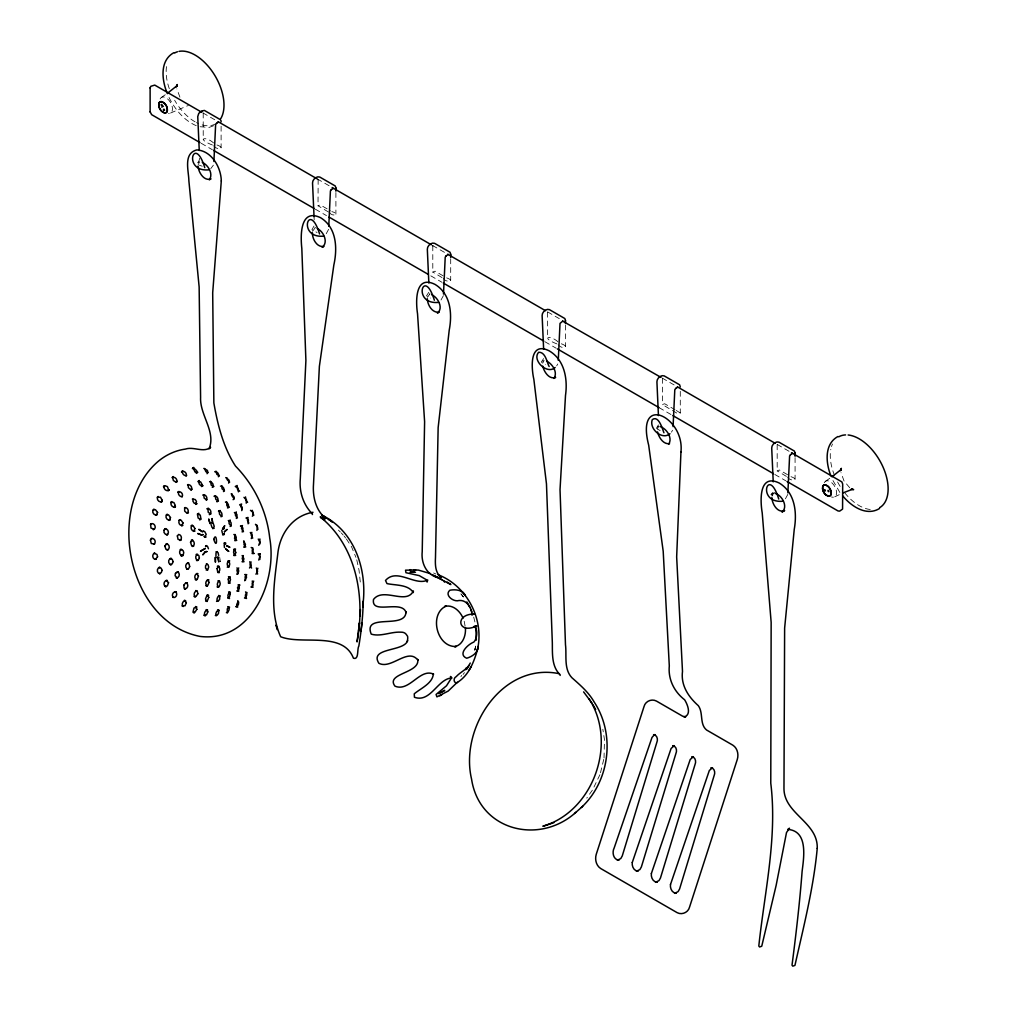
<?xml version="1.0" encoding="UTF-8"?>
<svg xmlns="http://www.w3.org/2000/svg" width="1017" height="1017" viewBox="0 0 1017 1017"><rect width="100%" height="100%" fill="white"/><g stroke="black" fill="none" stroke-linecap="round" stroke-linejoin="round"><path stroke-width="0.75" stroke-dasharray="5 3.75" d="M212.413 145.011C195.302 138.414 206.324 135.477 214.485 143.817M213.697 145.762C217.536 151.228 226.829 147.935 215.769 144.567M328.491 212.032L318.016 205.739L320.279 204.9L330.563 210.837M329.775 212.769C332.406 217.231 340.682 213.964 331.847 211.587M442.001 277.565L432.797 272.022L435.073 271.183L445.357 277.12M443.285 278.302C445.484 283.082 456.302 281.251 446.641 277.857M556.795 343.848C539.684 337.237 550.706 334.301 558.854 342.653M558.079 344.585C561.905 350.051 571.211 346.759 560.151 343.39M676.229 410.41L680.284 412.991L678.008 413.83L662.385 404.575L664.66 403.736L674.932 409.66M786.383 476.388L777.179 470.846L779.454 470.007L789.726 475.943M787.667 477.138C789.866 481.905 800.671 480.075 791.01 476.681M604.022 757.983L604.479 739.613L602.852 729.291M199.485 158.321C199.332 164.322 192.76 163 202.256 166.229M603.755 759.394L600.335 773.34M475.498 646.837L474.799 650.105L475.371 647.435M474.799 650.105L475.651 646.087M328.618 229.321L325.567 234.914M443.412 295.604L440.361 301.197M787.794 494.427L784.743 500.021M657.376 429.06L658.8 426.085L657.071 427.191L658.965 426.479M542.671 363.272L544.12 360.336L542.392 361.416L544.273 360.692M198.175 164.665L199.726 161.678L197.997 162.695L199.917 161.957M772.005 496.207L773.645 493.105M427.458 297.333L430.051 293.735L428.322 294.688L429.377 294.434M314.011 226.054L311.939 229.689L317.05 232.512M428.805 292.324L426.517 295.794L430.585 298.057M543.599 358.594L541.311 362.065L545.379 364.34M658.393 424.877L656.308 428.526M312.55 231.304L315.346 227.554L313.63 228.431L314.736 228.151M599.916 774.712L593.076 788.9M772.78 492.47L770.899 494.618L774.967 496.881M213.367 165.174L210.773 168.644M556.668 365.878L557.748 363.997M671.462 432.161L672.542 430.28M460.892 676.661L461.718 675.39M592.39 790.145L586.745 798.129M463.053 674.462L464.477 672.618M460.892 593.814L463.498 597.004L460.866 593.826L463.015 596.394M161.525 97.327L165.288 94.734M825.651 481.143L830.66 477.685M774.56 492.571L771.916 494.097L773.912 493.321M170.589 113.027L188.374 105.437M834.715 496.843L840.22 494.224M213.532 125.765L209.082 127.417L199.027 126.655M433.598 572.978L435.975 574.046M196.256 125.688C183.047 120.031 173.767 107.827 167.894 95.077M202.879 112.887L216.634 120.832M317.202 178.89L331.008 186.836M432.543 245.478L445.802 253.119M547.566 311.876L559.312 318.652M662.207 378.082L675.39 385.659M777.153 444.416L791.29 452.578M201.163 143.257L212.324 149.702M315.308 209.159L326.47 215.604M430.814 275.849L441.988 282.294M544.959 341.75L556.134 348.195M659.105 407.652L671.652 414.898M774.789 474.443L785.798 480.799M657.668 429.161L660.173 430.611M849.716 487.766L844.046 480.977L841.008 472.676M338.419 530.124L340.377 532.031M662.537 378.248L662.385 378.68M432.95 245.694L432.797 246.127M318.156 179.424L318.016 205.917M341.356 532.984L343.225 535.095M344.166 536.15L345.627 538.018M346.365 538.959L351.577 546.841L355.937 557.367M839.851 492.457L832.02 478.893M179.92 97.174L176.882 88.873M464.184 621.234L465.405 627.769M473.706 617.103L475.295 623.523M356.764 559.82L359.039 570.27L360.679 585.665M318.003 179.526L318.016 179.856M219.647 557.036L220.435 561.676L219.914 558.575M314.05 216.748L314.189 219.875M662.385 378.349L662.385 404.753M432.797 245.796L432.797 272.2M203.209 113.014L203.222 139.647M795.078 457.612L795.078 479.261M777.179 444.772L777.179 471.024M680.284 391.342L680.284 412.991M565.49 325.071L565.49 346.708M547.591 312.232L547.591 338.47M450.696 258.788L450.696 280.438M335.902 192.518L335.902 214.155M221.109 126.235L221.109 147.885M870.26 509.492A40.909 23.62 60 0 1 845.063 493.22M840.118 486.329A40.909 23.62 60 0 1 837.449 481.702M834.537 475.46A40.909 23.62 60 0 1 830.825 449.349M831.512 446.565A40.909 23.62 60 0 1 832.478 444.022M824.266 482.732A9.064 5.238 60 0 1 835.135 487.156A9.064 5.238 60 0 1 831.436 496.97M215.528 123.858A40.909 23.62 60 0 1 196.484 122.612M195.073 121.837A40.909 23.62 60 0 1 174.619 100.238M169.305 88.708A40.909 23.62 60 0 1 166.699 65.533M160.139 98.929A9.064 5.238 60 0 1 170.589 102.564A9.064 5.238 60 0 1 168.517 113.434"/><path stroke-width="1.5" d="M199.942 142.558L151.66 114.679L150.122 111.845M150.122 87.983L150.783 86.318L154.749 85.097L201.684 112.201M221.109 121.824L221.02 120.642M335.902 188.094L335.241 185.971L319.821 177.072C316.643 175.738 312.308 179.653 312.537 183.022L314.05 216.748M450.696 254.364L450.035 252.254L434.615 243.343C431.437 242.008 427.102 245.923 427.331 249.305L428.843 283.031M565.49 320.647L564.829 318.524L549.409 309.626C546.231 308.291 541.896 312.206 542.125 315.575L543.637 349.301M680.284 386.918L679.623 384.795L664.203 375.896C661.025 374.561 656.69 378.477 656.918 381.858L658.431 415.584M795.078 453.188L794.417 451.078L778.997 442.179C775.818 440.831 771.483 444.747 771.712 448.128L773.225 481.855M363.056 606.933L363.171 601.25C363.031 616.238 361.251 631.15 358.874 645.935C356.878 649.024 359.179 660.198 353.446 658.241C342.882 630.807 301.68 645.312 280.654 636.731C269.073 611.192 274.565 580.567 277.819 553.528C279.891 533.658 292.731 515.657 313.007 512.276M221.77 530.378L222.38 533.175M218.655 555.396L218.058 552.701L216.074 551.659M476.337 640.138L475.829 626.815M363.171 602.636C366.908 568.49 354.247 530.849 321.842 515.098L324.118 516.56L321.842 515.098M215.973 471.202L216.812 474.291L219.38 475.931M213.901 161.5L215.629 124.595L216.634 123.248M328.771 226.232L330.423 190.865L331.428 189.531M360.488 609.564L360.082 616.315M443.488 294.053L445.217 257.148L446.221 255.801M558.282 360.323L560.011 323.419L562.821 321.041M673.076 426.606L674.805 389.689L675.809 388.354M787.87 492.876L789.599 455.972L790.603 454.624M256.869 525.064L257.898 529.412M232.041 493.931L232.168 496.093L234.177 498.737M215.197 496.169L215.858 499.474L218.426 500.949L216.761 501.699L217.485 501.317C218.986 499.334 217.193 495.864 214.74 495.889L214.028 496.258M358.556 631.036L359.497 622.773L357.043 641.918C365.37 597.551 356.929 546.638 320.241 516.916L322.758 518.581L320.571 517.119L321.779 517.945M360.984 631.328L361.925 622.989M252.229 510.305L253.767 515.339M407.614 640.532C406.393 644.308 408.999 636.35 406.914 635.333C405.452 632.943 403.749 632.104 400.723 632.167C390.96 631.595 380.536 637.036 371.23 634.125C362.484 612.361 405.91 629.93 405.961 611.802L406.139 612.666C401.969 599.064 370.938 615.476 373.506 599.458C383.218 586.733 406.393 605.42 413.385 590.928L413.283 592.555C408.262 584.305 395.473 585.474 386.968 583.593L385.519 580.453C397.037 567.499 415.203 586.491 427.725 580.033L427.102 582.055L426.492 579.804L419.233 575.609L405.961 572.711L405.529 570.168L418.267 570.054L430.572 573.664M822.677 486.52L822.677 489.724A6.242 3.61 60 0 0 825.435 494.542M312.372 514.551L312.461 513.992C303.295 504.852 299.062 491.707 300.295 478.778L305.901 360.476L301.82 248.402C300.396 235.83 299.964 207.837 320.558 217.689C336.792 227.579 337.517 248.39 333.843 265.017L319.376 366.374L313.49 484.486C312.575 496.881 315.779 510.445 325.86 518.543L323.037 515.95M560.125 675.415L560.227 674.843C551.494 666.656 552.485 653.702 552.333 642.769L546.472 483.876L533.836 379.239C531.243 367.722 529.323 340.835 549.231 350.865C564.677 359.954 567.804 379.112 565.503 395.46L560.024 489.635L565.477 644.689C566.85 655.533 563.571 668.919 571.897 677.716C580.122 685.013 588.64 692.285 594.157 701.984C615.539 734.388 609.819 781.12 581.368 807.485M203.692 494.974L204.239 498.266L206.934 499.817M470.235 663.033C467.528 669.415 460.612 671.716 456.264 676.572C451.904 678.771 454.891 685.827 458.845 681.466C469.066 674.335 473.808 662.118 477.215 650.588C484.829 620.167 467.375 585.995 438.073 574.719M221.693 485.732L222.087 488.885L224.503 490.855M477.215 650.588L478.041 646.507C478.13 652.863 472.066 656.639 466.701 658.241C457.205 654.274 468.138 644.168 473.808 642.096C477.342 638.854 478.219 627.667 473.719 626.586L476.846 626.078L474.494 626.459M247.576 518.034L247.385 520.145L248.847 523.132M193.077 499.029L192.925 501.203L194.209 503.25L197.082 503.657L195.671 504.381L196.472 501.47L195.239 499.525L192.366 499.118M245.555 496.919L245.707 499.957L247.601 502.385M176.704 86.267L177.238 84.538L176.233 86.928L176.983 85.733L167.792 93.005M840.83 470.07L841.364 468.341L840.36 470.731L841.11 469.536L831.919 476.82M465.773 669.733L465.761 668.271M188.145 484.486L188.387 487.651L190.141 489.241L192.099 489.253L190.764 490.143L191.425 489.52C192.658 487.219 190.065 483.901 187.535 484.842M444.416 582.08L444.315 581.33M186.086 476.058C187.395 473.706 184.624 470.642 182.145 471.405L181.458 471.977L182.653 470.82C181.42 473.159 184.179 476.35 186.683 475.549M244.309 541.349L243.991 544.692L245.758 546.917L243.762 547.133L244.97 546.434L245.44 544.337L243.61 540.942M210.519 481.181L211.231 485.211L213.888 486.38L212.286 487.308L213.278 486.037L212.909 483.939L211.371 482.134L209.604 481.753M252.686 547.743L252.191 550.998L253.64 553.451M259.818 554.189L259.882 559.439M226.575 501.673L226.893 505.83L229.295 507.229L227.503 507.903L228.558 506.733L228.342 504.521L227.071 502.576L225.443 502.055M251.822 532.361L251.275 535.362L252.725 538.133M181.967 496.881C183.721 494.707 181.268 491.097 178.611 491.796L177.784 492.304L178.954 491.414C177.174 493.601 179.691 497.262 182.374 496.588M466.917 669.084L469.091 665.334M468.977 670.381L471.252 666.478M238.385 491.834L237.991 488.109L235.27 486.482L237.164 485.503L237.508 489.291L239.694 491.16M224.198 533.62L222.596 534.84L224.312 534.497L223.054 533.989M218.388 476.744L218.871 475.206L217.943 473.096L216.252 471.634L214.727 471.723M259.894 538.959L259.831 544.031M407.156 641.714C402.033 651.605 369.273 647.842 378.858 663.249C391.214 669.911 408.084 647.079 417.936 660.224L417.695 659.359C420.352 673.318 385.227 673.19 394.965 686.144C409.457 692.335 419.996 667.724 433.598 674.169M235.003 534.459L234.571 538.679L236.707 540.37L234.813 540.65L236.02 539.582L236.249 537.319L235.347 535.222L233.859 534.497M206.209 500.237C208.002 498.292 206.095 494.707 203.553 494.758L202.752 495.101M248.11 523.806L248.402 519.979L247.245 518.2L246.012 518.034L248.034 517.45M205.472 546.739L206.654 545.582M457.434 682.178L448.217 691.039L436.903 696.874L436.09 694.446L446.514 685.776L450.989 678.733L450.48 676.483L451.968 677.983C437.857 678.339 430.674 703.192 414.44 697.255L414.25 693.81C420.911 688.242 432.759 683.348 433.382 673.737M257.873 568.236L256.793 571.058L257.581 574.071M223.524 491.58L224.223 490.13L223.613 487.957L222.075 486.279L220.486 486.151M238.131 601.479L236.694 604.581L237.66 607.149L235.753 606.602L237.241 606.297L238.423 604.429L238.652 602.115L237.711 600.729M251.097 561.931L249.979 564.753L251.58 568.058M668.69 444.289C672.847 437.946 666.644 428.589 660.109 426.543M243.343 555.6L242.186 558.409L243.355 561.422M221.058 516.827C223.028 515.187 221.693 511.437 219.303 510.979L218.502 511.17L220.18 510.509L219.252 512.085L219.608 514.424L221.948 516.445M256.907 530.429L257.454 526.92L255.47 524.314M476.032 626.218C457.904 634.595 454.51 614.141 473.871 614.052L471.608 614.815L472.346 613.937L470.718 609.374M242.211 532.018L242.949 528.319L241.855 526.437L240.47 526.056L242.44 525.598L241.41 528.154L243.483 531.7M246.851 592.415L245.326 595.199L246.521 598.479L244.512 598.047L246.724 595.123L246.623 592.898L245.542 591.907M559.375 673.712C502.551 661.864 459.442 727.816 471.557 779.086C479.439 831.181 539.938 845.241 576.118 812.113M574.554 813.511L582.677 806.328M246.228 503.173L246.457 499.805L243.978 497.351M228.583 483.113L229.321 481.918L228.749 479.808L225.736 477.596M258.763 560.062L259.831 556.515L258.191 553.884L260.339 553.769M207.048 473.706L207.926 472.384L207.354 470.363L203.883 468.43M241.741 510.61L242.224 507.165L239.656 504.775L241.588 504.025L240.775 506.364L242.262 509.504M206.972 564.028L205.599 565.681L205.51 568.109L207.722 570.143M236.275 511.882L235.334 513.191L235.499 515.492L237.47 517.895M236.351 518.441L237.063 514.907L235.88 512.988L234.393 512.543M230.122 519.992L229.041 521.327L229.117 523.666L231.139 526.056M230.134 526.488L231.177 525.179L231.101 522.878L229.906 520.958L228.316 520.551M239.198 585.156L237.495 587.712L238.741 591.309L236.821 590.966L238.309 590.419L239.275 588.398L239.186 586.11L238.067 584.864L239.974 585.118M200.552 111.87L198.76 113.383L197.743 116.574L199.256 150.478M555.155 367.468C547.184 375.057 531.624 360.094 538.641 352.263C545.748 351.717 547.146 363.425 549.155 366.514M669.949 433.75C661.953 440.603 648.693 428.424 652.342 419.563C659.041 414.733 662.919 430.738 663.948 432.784M253.716 581.101L252.191 583.453L252.534 586.745M181.992 555.536C185.132 554.29 183.696 548.621 180.251 549.561L181.446 549.371C178.649 550.439 179.17 555.117 182.132 555.536L180.95 555.625L183.2 555.422L180.95 555.625M202.205 110.929L204.379 110.421L220.447 119.701M173.831 52.706C159.288 60.664 161.906 80.686 167.373 93.64M161.741 107.154L163.419 106.188M200.4 111.959L202.358 110.84M216.481 123.337L218.439 122.218M331.275 189.62L333.233 188.488M446.069 255.89L448.192 254.492M675.657 388.443L677.614 387.312M790.451 454.713L792.574 453.328M837.944 436.509C823.91 444.124 825.855 463.332 830.965 476.02M879.514 508.5C866.433 516.611 851.191 506.25 842.788 495.965M562.668 321.13L660.999 377.383M251.288 538.59L252.33 535.336L250.322 532.45M212.884 528.738L214.244 526.399L213.341 523.755M208.994 169.839C181.827 172.496 194.234 132.935 204.773 167.678M323.787 236.122C296.621 238.779 309.028 199.205 319.567 233.961M438.581 302.392C411.415 305.049 423.822 265.488 434.361 300.231M782.963 501.216C755.796 503.873 768.191 464.311 778.742 499.055M244.716 580.732L246.521 577.325L246.038 575.253L244.779 574.541L246.762 574.669L245.084 576.881L245.491 580.249M440.564 692.704L444.747 690.352L438.67 693.632M217.333 551.595L215.998 553.045L215.96 555.918M654.351 734.795L652.011 737.452L614.154 848.025C611.84 852.322 613.315 859.835 619.01 860.153L617.446 860.229L620.79 858.539L622.264 855.907L656.804 742.499C658.177 739.69 657.249 734.922 653.575 734.719L655.139 734.643M233.109 499.69L234.101 498.711L233.935 496.627L231.177 493.842M439.725 695.831L441.67 694.878M842.966 492.927L852.5 489.253L851.076 489.304L853.657 489.622L851.89 489.228M219.596 581.05C217.066 581.711 216.481 585.843 218.719 587.19L217.066 586.885L217.93 587C220.435 586.326 221.07 582.296 218.795 580.974L217.93 580.847M258.738 545.303L259.856 542.328L258.254 539.061M553.833 822.651L542.875 826.249C593.661 811.324 617.611 742.791 589.021 698.781M472.18 614.611L474.456 613.861M210.036 523.501L208.676 518.988L210.049 523.488L211.612 522.98M255.953 574.224L257.593 571.249L256.335 567.995M238.766 567.995L236.885 569.952L237.864 574.071M236.681 574.16L238.08 573.245L238.715 571.033L238.232 568.821L236.872 567.956M250.487 510.331L252.75 512.174L253.131 515.441L252.318 516.204M249.508 567.982L251.237 565.032L249.724 561.791M206.197 570.054L207.951 569.177L208.727 567.054L208.078 564.804L206.387 563.825M669.542 443.679C663.16 444.543 658.863 437.335 657.516 431.945M226.371 612.666L227.986 611.954L229.092 609.857L229.016 607.708L227.77 606.64L229.575 607.162L227.261 608.827L227.427 612.971M205.078 548.595L200.489 551.163L205.078 548.621M254.263 553.451L252.152 553.553L253.169 549.892L252.369 547.921L251.186 547.489M215.337 557.456L215.413 562.159L215.324 557.443L216.977 557.392M227.223 567.117L228.05 567.079C230.249 565.961 230.274 561.969 227.948 560.977L229.728 560.926L228.889 560.964C226.626 562.121 226.677 566.126 229.016 567.168M214.117 528.408L211.994 527.391L211.091 524.658M409.953 569.711L410.69 569.711M244.042 561.715L242.059 561.715L243.355 560.914L243.902 558.753L242.135 555.524M415.635 569.825L413.525 569.736M415.508 572.253L409.991 572.151L414.351 572.202L413.449 572.177M215.312 615.565L217.041 615.323L218.464 613.505L218.706 611.268L217.625 609.793L219.291 610.353L216.723 611.344L215.846 613.607L216.265 615.654M216.557 601.365L218.299 601.136L219.621 599.293L219.736 597.017L218.579 595.504L220.257 595.886L217.727 596.903L216.964 599.191L217.498 601.276M253.03 587.267L250.932 586.974L252.165 586.606L253.042 584.711L252.267 580.961M172.877 597.386C176.259 598.682 178.382 593.089 175.191 591.627L176.335 591.958C173.462 590.915 171.136 595.034 173.106 597.195M462.735 592.275L465.417 595.517C462.544 589.809 455.4 589.212 449.87 590.229C444.009 595.11 453.658 602.382 459.036 600.5C466.053 599.865 470.07 605.929 471.837 611.84M205.866 545.659L207.608 546.549L208.447 548.773M824.317 489.673L825.105 489.838M827.914 490.423L828.702 490.588M824.571 490.741L825.359 490.906M828.169 491.478L828.957 491.643M775.081 493.359C782.022 495.177 788.455 506.784 782.022 512.085L784.666 510.559C777.573 513.509 772.03 503.746 771.878 497.644M207.76 472.676L205.866 471.634L204.531 468.532M441.759 579.563L432.861 574.872M825.461 484.906L828.232 486.52M317.215 228.507C323.508 231.329 328.733 242.415 322.186 247.271L323.915 246.394C316.821 247.652 312.283 238.868 312.359 232.779M431.78 294.79C437.958 297.422 443.73 308.113 437.424 313.096L439.153 312.155C432.187 313.198 427.471 304.846 427.318 298.744M202.281 162.326C208.18 165.072 213.621 173.92 209.273 179.856L211.002 178.839C203.997 181.585 198.353 172.153 198.086 166.051M546.612 361.086C552.409 363.832 558.091 372.413 553.922 378.413L555.651 377.345C549.193 379.951 543.904 371.612 542.773 366.133M229.651 482.122L227.338 479.884L226.816 477.723M218.007 121.62L317.024 178.789M332.152 187.522L431.348 244.792M447.671 254.212L545.481 310.681M677.335 386.816L775.145 443.272M791.48 452.718L841.847 481.905L842.686 484.041L842.572 509.097L839.648 511.119L838.059 510.966L786.993 481.486M213.545 150.402L314.088 208.46M329.05 217.104L428.233 274.361M443.361 283.095L543.752 341.051M557.341 348.895L659.105 407.652M672.847 415.584L773.416 473.655M323.19 518.823L324.817 519.84M447.175 582.055L450.862 584.572L435.289 576.372L437.246 577.491C426.072 574.338 421.013 562.554 422.22 551.697L424.61 421.724L417.542 313.821C415.673 301.718 414.86 274.437 434.958 284.366C450.76 293.799 452.387 313.808 449.222 330.156L438.149 427.61L435.492 557.405C435.136 564.346 435.073 572.965 441.34 577.465L439.013 575.813M322.758 515.683L321.601 514.894L325.084 517.767L324.003 516.814L324.487 517.246M203.832 536.251L206.082 536.976L204.557 537.294L206.222 534.421L204.684 531.535M825.461 494.554L828.232 496.156A6.242 3.61 60 0 0 831.016 494.554L831.016 491.338A6.242 3.61 60 0 0 828.232 486.495M161.665 111.311L164.436 112.925A6.242 3.61 60 0 0 167.233 111.311L167.233 108.107A6.242 3.61 60 0 0 164.436 103.251L161.665 101.675A6.242 3.61 60 0 0 158.855 103.238L158.881 106.493A6.242 3.61 60 0 0 161.639 111.298M321.219 517.628L323.431 519.547M322.834 519.039L321.436 517.78M225.812 543.968L223.905 543.205L225.634 542.951L224.185 544.731L224.452 547.578M583.593 691.878L592.097 703.281M592.809 704.514L595.67 709.459M466.879 601.937L469.968 607.632M463.027 618.133C460.116 611.166 452.794 604.162 444.683 606.475L446.298 605.941C428.475 613.925 436.802 647.791 456.328 646.456L454.65 646.723C462.9 644.943 466.091 635.307 465.405 627.769M161.767 104.395L162.275 105.45M164.068 109.188L164.576 110.243M161.106 104.598L161.614 105.654M163.406 109.391L163.915 110.446M276.306 626.002L276.077 625.048L277.145 629.587M795.078 453.023L795.078 456.264M565.49 320.469L565.49 323.533M450.696 254.186L450.696 257.441M335.902 187.916L335.902 191.158M150.122 87.767L150.122 112.023M822.651 486.482A6.242 3.61 60 0 1 825.435 484.867M838.745 436.814A40.909 23.62 60 0 1 845.559 434.907M848.127 434.984A40.909 23.62 60 0 1 883.252 467.566A40.909 23.62 60 0 1 879.654 507.661M174.619 53.011A40.909 23.62 60 0 1 177.466 51.765M179.005 51.384A40.909 23.62 60 0 1 214.498 74.902A40.909 23.62 60 0 1 220.587 118.9M817.236 848.356C813.562 887.892 803.595 926.703 794.951 965.4L792.802 966.15L792.014 965.184C796.069 934.013 799.705 902.778 802.108 871.416C803.862 857.293 808.273 830.914 787.794 829.402L789.51 828.219L786.51 832.542L776.136 885.413L761.746 946.23L759.597 946.98L758.809 946.013C764.555 891.998 777.458 837.538 770.772 783.192L771.153 622.34L762.216 512.899C760.169 500.809 758.784 473.096 779.213 483.024C795.154 492.609 797.201 512.746 794.239 529.412L784.628 628.137L783.967 788.785C784.221 814.007 818.189 822.232 817.236 848.356M680.945 452.006L676.661 556.922L682.496 671.449C680.691 685.331 688.433 696.874 698.298 705.658C703.599 712.942 699.327 723.977 706.561 730.003L732.825 745.169C737.478 748.105 738.851 754.436 737.287 759.457L689.539 907.126C688.293 912.452 681.886 915.249 677.144 912.656L600.729 868.543C596.076 865.607 594.703 859.276 596.267 854.255L644.015 706.586C645.261 701.26 651.668 698.463 656.41 701.056L682.687 716.222L685.661 716.871L684.06 716.96C691.789 714.862 687.594 704.514 684.619 699.785C674.118 691.649 668.004 679.28 669.3 665.932L663.198 551.252L648.681 445.204C635.256 392.715 684.861 416.906 680.945 452.006M221.299 180.95L212.693 292.756L213.862 402.935C217.587 424.648 223.371 447.493 235.537 466.129C254.542 485.579 266.848 511.246 269.759 538.324C277.45 581.355 251.326 642.769 199.993 636.413C150.274 626.625 125.256 569.889 129.261 523.259C131.053 499.944 140.359 476.248 158.639 460.993C166.292 454.726 175.61 450.417 185.45 449.082C193.7 446.26 203.553 453.099 210.621 447.327L209.095 448.802C216.189 431.691 199.65 414.974 200.591 397.316L199.141 286.959L188.882 180.873C188.717 170.678 183.022 153.325 196.853 149.906C211.6 150.783 221.045 167.347 221.299 180.95M168.53 582.677L167.347 585.932L165.199 586.453L166.191 586.745C162.555 586.008 163.75 579.97 167.373 580.542L166.318 580.338L168.53 582.677M190.522 542.252L191.616 545.582L193.599 546.231L192.264 546.434C195.544 545.697 194.616 540.052 191.298 540.281L192.633 539.989L190.522 542.252M164.779 545.951L165.924 549.269L168.072 549.892L167.042 550.044C170.602 549.409 169.636 543.485 166.089 543.904L167.106 543.65L164.779 545.951M213.773 539.404C217.943 551.964 216.812 529.781 213.773 539.404M230.262 593.915L229.321 597.246L227.744 598.072L229.524 598.517L228.202 597.538L227.897 595.301L228.8 593.127L230.401 592.275L228.596 591.945L230.262 593.915M632.256 862.518C631.722 866.23 633.871 871.124 638.104 871.175L636.54 871.251L639.896 869.56L641.371 866.942L675.911 753.521C677.284 750.724 676.343 745.944 672.682 745.753L674.246 745.677L671.106 748.474L632.256 862.518M651.363 873.539C650.816 877.264 652.978 882.159 657.211 882.209L655.647 882.286L659.003 880.595L660.465 877.976L695.018 764.555C696.391 761.758 695.45 756.979 691.776 756.775L693.352 756.699L690.212 759.508L651.363 873.539M670.47 884.574C669.923 888.286 672.072 893.18 676.318 893.231L674.754 893.307L678.097 891.617L679.572 888.998L714.125 775.59C715.485 772.78 714.557 768 710.883 767.81L712.447 767.733L709.319 770.53L670.47 884.574M198.468 576.042L197.285 579.182L195.315 579.652L196.701 579.868C193.942 578.953 194.285 574.452 196.967 573.677L197.972 573.677L196.561 573.575L198.468 576.042M157.584 512.454L156.186 515.301L157.101 514.691C153.859 516.267 150.834 510.941 154.101 509.148L153.249 509.822L155.461 509.708L157.584 512.454M170.5 517.564L169.127 520.399L170.208 519.865C166.966 521.327 164.182 515.975 167.335 514.233L166.33 514.844L168.466 514.805L170.5 517.564M186.353 602.585L185.056 605.751L182.056 605.941L183.276 606.475C181.026 604.657 182.78 600.424 185.653 600.742L184.395 600.297L186.353 602.585M183.009 522.954L181.674 525.764L182.92 525.306L181.89 525.56C179.017 525.484 177.594 521.111 180.187 519.611L179.017 520.17L181.077 520.145L183.009 522.954M194.921 528.56L193.599 531.37L194.984 530.976L194.005 531.205C191.196 531.014 189.963 526.692 192.442 525.204L191.107 525.687L193.103 525.7L194.921 528.56M208.79 597.31L207.506 600.45L205.637 600.996L207.15 601.467L205.459 599.102L206.769 595.86L208.638 595.326L207.099 594.945L208.79 597.31M207.837 611.802L206.489 614.954L203.794 615.234L205.269 615.895C203.387 614.026 204.989 610.073 207.671 610.162L206.146 609.603L207.837 611.802M209.095 582.398L207.735 585.449L205.879 585.805L207.392 586.084C204.862 584.953 205.434 580.631 208.027 579.919L208.981 579.982L207.43 579.804L209.095 582.398M217.028 568.516L217.702 571.885L219.38 572.584L217.702 572.469C220.257 571.745 220.549 567.613 218.261 566.38L217.371 566.266L219.036 566.291L217.028 568.516M193.268 468.1L194.997 472.015L197.768 472.282L196.357 473.388L196.688 470.68L194.133 468.354L192.404 468.595L193.739 467.4L193.268 468.1M150.414 540.129L151.317 543.523L154.597 544.057L153.694 544.324C157.012 542.697 154.457 537.027 151.075 538.654L151.889 538.349L150.414 540.129M235.728 552.549L235.169 554.71L233.77 555.498L235.652 555.422L234.202 554.405L233.554 552.129L234.113 549.943L235.55 549.116L233.694 549.307L235.092 550.299L235.728 552.549M202.243 484.829L201.595 486.558L203.069 485.618L201.315 485.859L199.497 484.461L198.658 482.261L199.307 480.545L197.883 481.575L200.603 481.855L202.243 484.829M197.527 514.742L198.188 518.136L200.985 519.293L199.535 519.827L200.857 518.441L200.247 515.085L197.451 513.954L198.862 513.331L197.527 514.742M183.924 585.106L183.975 587.495L185.488 589.021L184.242 588.703L185.285 588.818C188.107 588.373 188.793 583.898 186.111 582.779L187.395 582.995L185.348 583.25L183.924 585.106M228.253 579.004L228.647 582.398L230.109 583.199L228.304 582.944L229.817 581.915L230.49 579.652L229.956 577.567L228.469 576.753L230.262 576.893L228.253 579.004M177.352 535.908L178.051 539.353L181.077 540.18L179.844 540.459C182.526 539.213 181.56 534.751 178.7 534.446L177.352 535.908M162.084 570.359L161.283 572.622L159.313 573.588L160.228 573.715C156.415 573.804 156.364 567.55 160.101 567.397L159.122 567.346L161.195 568.198L162.084 570.359M172.61 477.342L173.348 480.507L175.344 481.766L177.301 481.359L176.144 482.363L176.691 481.6C177.619 479.058 174.454 476.134 172.089 477.634L173.182 476.566L172.61 477.342M173.068 561.626L172.229 563.825L170.297 564.677L171.352 564.715C167.678 564.6 167.703 558.447 171.39 558.397L170.284 558.486L172.267 559.414L173.068 561.626M162.123 500.199L161.245 502.106L162.212 501.343C159.389 503.453 155.537 498.851 158.182 496.474L157.279 497.313L160.457 497.186L162.123 500.199M207.9 509.008L208.269 512.377L210.875 513.966L209.311 514.564L210.125 514.221C211.968 512.352 210.354 508.564 207.748 508.576L206.934 508.932L208.472 508.246L207.9 509.008M164.093 530.06L163.991 532.438L165.491 534.306L167.678 534.599L166.61 534.942C170.042 533.798 168.161 528.039 164.741 529.031L165.72 528.586L164.093 530.06M196.866 609.272L195.048 612.145L193.077 612.31L194.438 612.92L193.166 611.37L194.018 607.988L196.904 607.085L195.506 606.564L196.866 609.272M197.845 593.775L195.976 596.521L194.018 596.445L195.391 596.852C193.039 595.301 194.26 590.991 197.069 590.89L195.671 590.572L197.362 591.551L197.845 593.775M175.331 505.576L174.365 507.407L175.509 506.72C172.572 508.564 169.178 503.72 171.86 501.559L170.78 502.334L173.856 502.474L175.331 505.576M150.605 524.607L150.986 528.052L154.152 529.247L153.249 529.679C157.533 528.446 154.063 521.492 150.516 524.213L151.33 523.717L150.605 524.607M199.37 557.913L198.429 559.922L196.535 560.494L197.934 560.469C195.162 559.77 194.933 555.269 197.603 554.278L196.192 554.405L198.874 555.574L199.37 557.913M189.658 566.571L188.641 568.617L186.658 569.177L187.929 569.253C185.03 568.579 184.98 563.965 187.738 563.062L188.793 563.011L187.484 563.037L189.2 564.257L189.658 566.571M157.559 556.782L155.436 559.35L156.313 559.274C152.575 560.189 151.19 554.036 154.864 553.121L153.987 553.235L157.012 554.468L157.559 556.782M175.483 573.296L175.077 575.686L177.289 578.063L176.157 577.885C179.704 578.33 180.568 572.444 177.123 571.732L178.306 571.821L175.483 573.296M184.624 507.826L184.7 511.157L186.454 512.733L188.45 512.632L187.153 513.242C189.48 511.602 187.814 507.496 185.081 507.547L184.624 507.826M168.593 489.762L168.186 490.702L169.242 489.8L168.453 490.448C165.847 491.542 162.847 488.122 164.449 485.719L163.457 486.673L165.262 485.821L167.411 486.609L168.593 489.762M224.655 525.827L222.621 528.878L224.35 528.433L222.609 528.865L224.655 525.827M205.396 551.71L202.777 554.862L205.421 551.722L206.909 551.583L205.421 551.722M226.944 529.539L224.426 531.815L226.944 529.539M203.756 531.217L202.281 531.624L198.798 529.348L202.269 531.637L203.731 531.23M202.891 534.548L201.43 534.904L197.73 533.505L201.442 534.929L202.891 534.586M229.689 547.184L226.588 545.684L229.689 547.184M329.813 520.208L328.021 518.988L332.279 521.912L329.813 520.208M228.634 551.341L225.736 548.964L228.634 551.341M218.757 561.702L217.969 557.1L218.757 561.702M212.693 523.145L212.019 518.53L212.667 523.132M158.754 105.437A6.166 3.559 60 0 0 165.746 112.811A6.166 3.559 60 0 0 164.754 103.581A6.166 3.559 60 0 0 158.754 105.437M822.537 488.516A6.166 3.559 60 0 0 829.44 496.08A6.166 3.559 60 0 0 828.664 486.952A6.166 3.559 60 0 0 822.537 488.516"/></g></svg>
